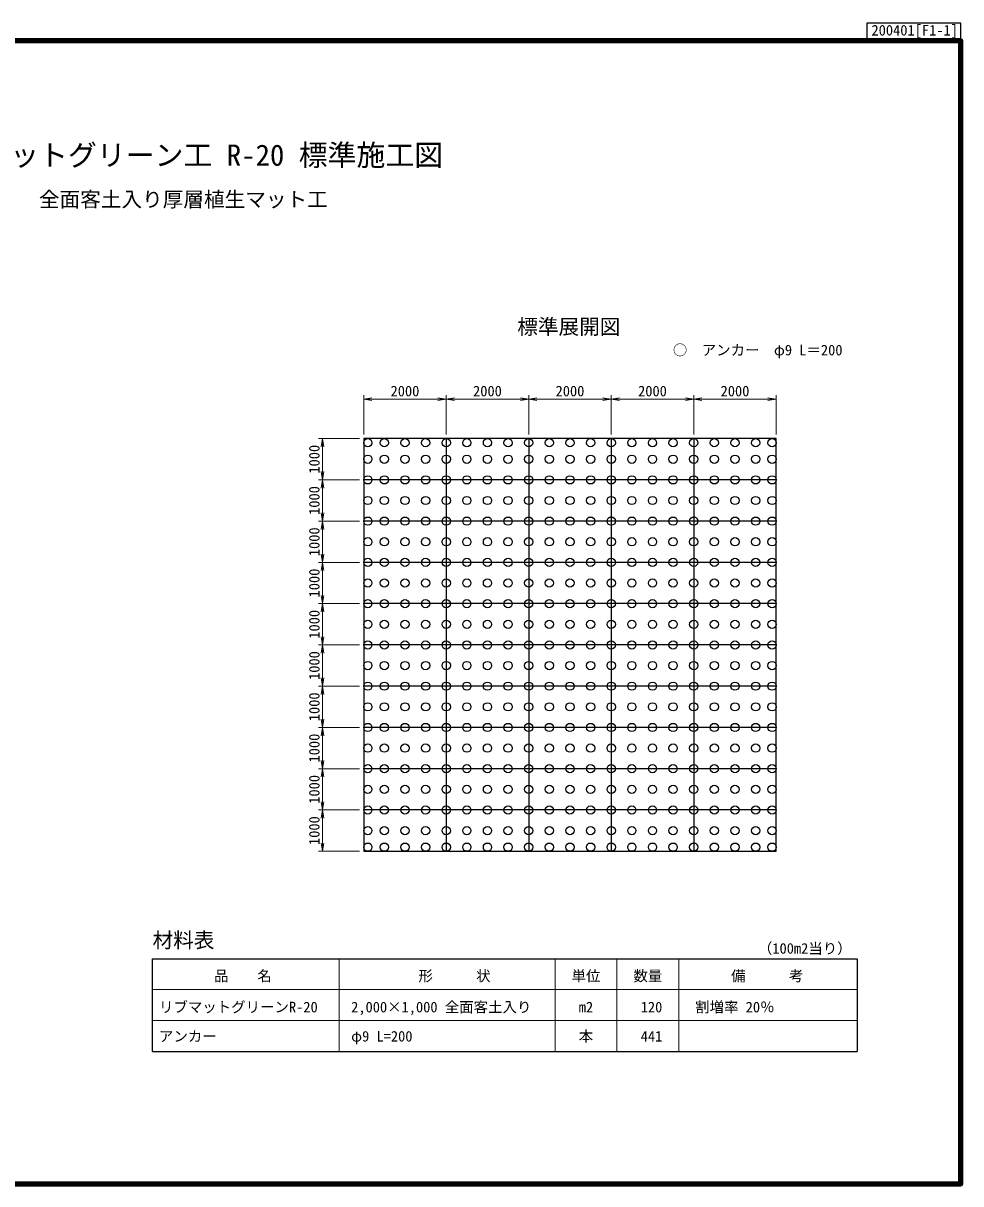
# Model space of a CAD drawing. Units: millimetres, scale not verified. Extents: x 690 to 40690, y 684 to 28809.
# Drawn here: x 17964 to 40690, y 684 to 28809 of the extents above; entities that cross this region are included whole.
import ezdxf
from ezdxf.enums import TextEntityAlignment as Align

# ---------------------------------------------------------------- set-up
doc = ezdxf.new("R2010")
doc.units = ezdxf.units.MM
doc.header["$LTSCALE"] = 100
for name, color, linetype, lineweight in [('C-DOC', 3, 'Continuous', 25), ('C-MTR-FRAM', 5, 'Continuous', 25), ('C-MTR-LINE', 5, 'Continuous', 13), ('C-STR', 7, 'Continuous', 25), ('C-STR-DIM', 1, 'Continuous', 13), ('C-TTL', 2, 'Continuous', 140)]:
    doc.layers.add(name, color=color, linetype=linetype, lineweight=lineweight)
for name, color, linetype in [('C-MTR', 5, 'Continuous'), ('C-MTR-TXT', 5, 'Continuous'), ('C-STR-TXT', 7, 'Continuous'), ('C-TTL-TXT', 7, 'Continuous')]:
    doc.layers.add(name, color=color, linetype=linetype)
doc.styles.add('ＭＳ ゴシック', font='')
doc.styles.get('ＭＳ ゴシック').set_extended_font_data('MS Gothic')

msp = doc.modelspace()

# ---------------------------------------------------------------- linework, layer by layer
at = {"layer": 'C-DOC'}
for p, q in [((40690.4, 28809.1), (38415.4, 28809.1)), ((38415.4, 28809.1), (38415.4, 28434.1)), ((40690.4, 28434.1), (40690.4, 28809.1)), ((38415.4, 28434.1), (40690.4, 28434.1))]:
    msp.add_line(p, q, dxfattribs=at)
at = {"layer": 'C-MTR-FRAM'}
for p, q in [((21099.1, 3889), (21099.1, 6139)), ((21099.1, 6139), (38174.7, 6139)), ((38174.7, 6139), (38174.7, 3889)), ((21099.1, 3889), (38174.7, 3889))]:
    msp.add_line(p, q, dxfattribs=at)
at = {"layer": 'C-MTR-LINE'}
for p, q in [((25624, 6139), (25624, 3889)), ((30855.1, 6139), (30855.1, 3889)), ((32355.1, 6139), (32355.1, 3889)), ((33855.1, 6139), (33855.1, 3889)), ((21099.1, 5389), (38174.7, 5389)), ((21099.1, 4639), (38174.7, 4639)), ((21099.1, 4639), (38174.7, 4639))]:
    msp.add_line(p, q, dxfattribs=at)
at = {"layer": 'C-STR'}
for p, q in [((26217.1, 18742.6), (26217.1, 8742.6)), ((36217.1, 18742.6), (26217.1, 18742.6)), ((28217.1, 18742.6), (28217.1, 8742.6)), ((30217.1, 18742.6), (30217.1, 8742.6)), ((32217.1, 18742.6), (32217.1, 8742.6)), ((34217.1, 18742.6), (34217.1, 8742.6)), ((36217.1, 8742.6), (36217.1, 18742.6)), ((36217.1, 17742.6), (26217.1, 17742.6)), ((36217.1, 16742.6), (26217.1, 16742.6)), ((36217.1, 15742.6), (26217.1, 15742.6)), ((36217.1, 14742.6), (26217.1, 14742.6)), ((36217.1, 13742.6), (26217.1, 13742.6)), ((36217.1, 12742.6), (26217.1, 12742.6)), ((36217.1, 11742.6), (26217.1, 11742.6)), ((36217.1, 10742.6), (26217.1, 10742.6)), ((36217.1, 9742.6), (26217.1, 9742.6)), ((26217.1, 8742.6), (36217.1, 8742.6))]:
    msp.add_line(p, q, dxfattribs=at)
for centre in [(26317.1, 18642.6), (26717.1, 18642.6), (27217.1, 18642.6), (27717.1, 18642.6), (28217.1, 18642.6), (28717.1, 18642.6), (29217.1, 18642.6), (29717.1, 18642.6), (30217.1, 18642.6), (30717.1, 18642.6), (31217.1, 18642.6), (31717.1, 18642.6), (32217.1, 18642.6), (32717.1, 18642.6), (33217.1, 18642.6), (33717.1, 18642.6), (34217.1, 18642.6), (34717.1, 18642.6), (35217.1, 18642.6), (35717.1, 18642.6), (36117.1, 18642.6), (26317.1, 18242.6), (26717.1, 18242.6), (27217.1, 18242.6), (27717.1, 18242.6), (28217.1, 18242.6), (28717.1, 18242.6), (29217.1, 18242.6), (29717.1, 18242.6), (30217.1, 18242.6), (30717.1, 18242.6), (31217.1, 18242.6), (31717.1, 18242.6), (32217.1, 18242.6), (32717.1, 18242.6), (33217.1, 18242.6), (33717.1, 18242.6), (34217.1, 18242.6), (34717.1, 18242.6), (35217.1, 18242.6), (35717.1, 18242.6), (36117.1, 18242.6), (26317.1, 17742.6), (26717.1, 17742.6), (27217.1, 17742.6), (27717.1, 17742.6), (28217.1, 17742.6), (28717.1, 17742.6), (29217.1, 17742.6), (29717.1, 17742.6), (30217.1, 17742.6), (30717.1, 17742.6), (31217.1, 17742.6), (31717.1, 17742.6), (32217.1, 17742.6), (32717.1, 17742.6), (33217.1, 17742.6), (33717.1, 17742.6), (34217.1, 17742.6), (34717.1, 17742.6), (35217.1, 17742.6), (35717.1, 17742.6), (36117.1, 17742.6), (26317.1, 17242.6), (26717.1, 17242.6), (27217.1, 17242.6), (27717.1, 17242.6), (28217.1, 17242.6), (28717.1, 17242.6), (29217.1, 17242.6), (29717.1, 17242.6), (30217.1, 17242.6), (30717.1, 17242.6), (31217.1, 17242.6), (31717.1, 17242.6), (32217.1, 17242.6), (32717.1, 17242.6), (33217.1, 17242.6), (33717.1, 17242.6), (34217.1, 17242.6), (34717.1, 17242.6), (35217.1, 17242.6), (35717.1, 17242.6), (36117.1, 17242.6), (26317.1, 16742.6), (26717.1, 16742.6), (27217.1, 16742.6), (27717.1, 16742.6), (28217.1, 16742.6), (28717.1, 16742.6), (29217.1, 16742.6), (29717.1, 16742.6), (30217.1, 16742.6), (30717.1, 16742.6), (31217.1, 16742.6), (31717.1, 16742.6), (32217.1, 16742.6), (32717.1, 16742.6), (33217.1, 16742.6), (33717.1, 16742.6), (34217.1, 16742.6), (34717.1, 16742.6), (35217.1, 16742.6), (35717.1, 16742.6), (36117.1, 16742.6), (26317.1, 16242.6), (26717.1, 16242.6), (27217.1, 16242.6), (27717.1, 16242.6), (28217.1, 16242.6), (28717.1, 16242.6), (29217.1, 16242.6), (29717.1, 16242.6), (30217.1, 16242.6), (30717.1, 16242.6), (31217.1, 16242.6), (31717.1, 16242.6), (32217.1, 16242.6), (32717.1, 16242.6), (33217.1, 16242.6), (33717.1, 16242.6), (34217.1, 16242.6), (34717.1, 16242.6), (35217.1, 16242.6), (35717.1, 16242.6), (36117.1, 16242.6), (26317.1, 15742.6), (26717.1, 15742.6), (27217.1, 15742.6), (27717.1, 15742.6), (28217.1, 15742.6), (28717.1, 15742.6), (29217.1, 15742.6), (29717.1, 15742.6), (30217.1, 15742.6), (30717.1, 15742.6), (31217.1, 15742.6), (31717.1, 15742.6), (32217.1, 15742.6), (32717.1, 15742.6), (33217.1, 15742.6), (33717.1, 15742.6), (34217.1, 15742.6), (34717.1, 15742.6), (35217.1, 15742.6), (35717.1, 15742.6), (36117.1, 15742.6), (26317.1, 15242.6), (26717.1, 15242.6), (27217.1, 15242.6), (27717.1, 15242.6), (28217.1, 15242.6), (28717.1, 15242.6), (29217.1, 15242.6), (29717.1, 15242.6), (30217.1, 15242.6), (30717.1, 15242.6), (31217.1, 15242.6), (31717.1, 15242.6), (32217.1, 15242.6), (32717.1, 15242.6), (33217.1, 15242.6), (33717.1, 15242.6), (34217.1, 15242.6), (34717.1, 15242.6), (35217.1, 15242.6), (35717.1, 15242.6), (36117.1, 15242.6), (26317.1, 14742.6), (26717.1, 14742.6), (27217.1, 14742.6), (27717.1, 14742.6), (28217.1, 14742.6), (28717.1, 14742.6), (29217.1, 14742.6), (29717.1, 14742.6), (30217.1, 14742.6), (30717.1, 14742.6), (31217.1, 14742.6), (31717.1, 14742.6), (32217.1, 14742.6), (32717.1, 14742.6), (33217.1, 14742.6), (33717.1, 14742.6), (34217.1, 14742.6), (34717.1, 14742.6), (35217.1, 14742.6), (35717.1, 14742.6), (36117.1, 14742.6), (26317.1, 14242.6), (26717.1, 14242.6), (27217.1, 14242.6), (27717.1, 14242.6), (28217.1, 14242.6), (28717.1, 14242.6), (29217.1, 14242.6), (29717.1, 14242.6), (30217.1, 14242.6), (30717.1, 14242.6), (31217.1, 14242.6), (31717.1, 14242.6), (32217.1, 14242.6), (32717.1, 14242.6), (33217.1, 14242.6), (33717.1, 14242.6), (34217.1, 14242.6), (34717.1, 14242.6), (35217.1, 14242.6), (35717.1, 14242.6), (36117.1, 14242.6), (26317.1, 13742.6), (26717.1, 13742.6), (27217.1, 13742.6), (27717.1, 13742.6), (28217.1, 13742.6), (28717.1, 13742.6), (29217.1, 13742.6), (29717.1, 13742.6), (30217.1, 13742.6), (30717.1, 13742.6), (31217.1, 13742.6), (31717.1, 13742.6), (32217.1, 13742.6), (32717.1, 13742.6), (33217.1, 13742.6), (33717.1, 13742.6), (34217.1, 13742.6), (34717.1, 13742.6), (35217.1, 13742.6), (35717.1, 13742.6), (36117.1, 13742.6), (26317.1, 13242.6), (26717.1, 13242.6), (27217.1, 13242.6), (27717.1, 13242.6), (28217.1, 13242.6), (28717.1, 13242.6), (29217.1, 13242.6), (29717.1, 13242.6), (30217.1, 13242.6), (30717.1, 13242.6), (31217.1, 13242.6), (31717.1, 13242.6), (32217.1, 13242.6), (32717.1, 13242.6), (33217.1, 13242.6), (33717.1, 13242.6), (34217.1, 13242.6), (34717.1, 13242.6), (35217.1, 13242.6), (35717.1, 13242.6), (36117.1, 13242.6), (26317.1, 12742.6), (26717.1, 12742.6), (27217.1, 12742.6), (27717.1, 12742.6), (28217.1, 12742.6), (28717.1, 12742.6), (29217.1, 12742.6), (29717.1, 12742.6), (30217.1, 12742.6), (30717.1, 12742.6), (31217.1, 12742.6), (31717.1, 12742.6), (32217.1, 12742.6), (32717.1, 12742.6), (33217.1, 12742.6), (33717.1, 12742.6), (34217.1, 12742.6), (34717.1, 12742.6), (35217.1, 12742.6), (35717.1, 12742.6), (36117.1, 12742.6), (26317.1, 12242.6), (26717.1, 12242.6), (27217.1, 12242.6), (27717.1, 12242.6), (28217.1, 12242.6), (28717.1, 12242.6), (29217.1, 12242.6), (29717.1, 12242.6), (30217.1, 12242.6), (30717.1, 12242.6), (31217.1, 12242.6), (31717.1, 12242.6), (32217.1, 12242.6), (32717.1, 12242.6), (33217.1, 12242.6), (33717.1, 12242.6), (34217.1, 12242.6), (34717.1, 12242.6), (35217.1, 12242.6), (35717.1, 12242.6), (36117.1, 12242.6), (26317.1, 11742.6), (26717.1, 11742.6), (27217.1, 11742.6), (27717.1, 11742.6), (28217.1, 11742.6), (28717.1, 11742.6), (29217.1, 11742.6), (29717.1, 11742.6), (30217.1, 11742.6), (30717.1, 11742.6), (31217.1, 11742.6), (31717.1, 11742.6), (32217.1, 11742.6), (32717.1, 11742.6), (33217.1, 11742.6), (33717.1, 11742.6), (34217.1, 11742.6), (34717.1, 11742.6), (35217.1, 11742.6), (35717.1, 11742.6), (36117.1, 11742.6), (26317.1, 11242.6), (26717.1, 11242.6), (27217.1, 11242.6), (27717.1, 11242.6), (28217.1, 11242.6), (28717.1, 11242.6), (29217.1, 11242.6), (29717.1, 11242.6), (30217.1, 11242.6), (30717.1, 11242.6), (31217.1, 11242.6), (31717.1, 11242.6), (32217.1, 11242.6), (32717.1, 11242.6), (33217.1, 11242.6), (33717.1, 11242.6), (34217.1, 11242.6), (34717.1, 11242.6), (35217.1, 11242.6), (35717.1, 11242.6), (36117.1, 11242.6), (26317.1, 10742.6), (26717.1, 10742.6), (27217.1, 10742.6), (27717.1, 10742.6), (28217.1, 10742.6), (28717.1, 10742.6), (29217.1, 10742.6), (29717.1, 10742.6), (30217.1, 10742.6), (30717.1, 10742.6), (31217.1, 10742.6), (31717.1, 10742.6), (32217.1, 10742.6), (32717.1, 10742.6), (33217.1, 10742.6), (33717.1, 10742.6), (34217.1, 10742.6), (34717.1, 10742.6), (35217.1, 10742.6), (35717.1, 10742.6), (36117.1, 10742.6), (26317.1, 10242.6), (26717.1, 10242.6), (27217.1, 10242.6), (27717.1, 10242.6), (28217.1, 10242.6), (28717.1, 10242.6), (29217.1, 10242.6), (29717.1, 10242.6), (30217.1, 10242.6), (30717.1, 10242.6), (31217.1, 10242.6), (31717.1, 10242.6), (32217.1, 10242.6), (32717.1, 10242.6), (33217.1, 10242.6), (33717.1, 10242.6), (34217.1, 10242.6), (34717.1, 10242.6), (35217.1, 10242.6), (35717.1, 10242.6), (36117.1, 10242.6), (26317.1, 9742.6), (26717.1, 9742.6), (27217.1, 9742.6), (27717.1, 9742.6), (28217.1, 9742.6), (28717.1, 9742.6), (29217.1, 9742.6), (29717.1, 9742.6), (30217.1, 9742.6), (30717.1, 9742.6), (31217.1, 9742.6), (31717.1, 9742.6), (32217.1, 9742.6), (32717.1, 9742.6), (33217.1, 9742.6), (33717.1, 9742.6), (34217.1, 9742.6), (34717.1, 9742.6), (35217.1, 9742.6), (35717.1, 9742.6), (36117.1, 9742.6), (26317.1, 9242.6), (26717.1, 9242.6), (27217.1, 9242.6), (27717.1, 9242.6), (28217.1, 9242.6), (28717.1, 9242.6), (29217.1, 9242.6), (29717.1, 9242.6), (30217.1, 9242.6), (30717.1, 9242.6), (31217.1, 9242.6), (31717.1, 9242.6), (32217.1, 9242.6), (32717.1, 9242.6), (33217.1, 9242.6), (33717.1, 9242.6), (34217.1, 9242.6), (34717.1, 9242.6), (35217.1, 9242.6), (35717.1, 9242.6), (36117.1, 9242.6), (26317.1, 8842.6), (26717.1, 8842.6), (27217.1, 8842.6), (27717.1, 8842.6), (28217.1, 8842.6), (28717.1, 8842.6), (29217.1, 8842.6), (29717.1, 8842.6), (30217.1, 8842.6), (30717.1, 8842.6), (31217.1, 8842.6), (31717.1, 8842.6), (32217.1, 8842.6), (32717.1, 8842.6), (33217.1, 8842.6), (33717.1, 8842.6), (34217.1, 8842.6), (34717.1, 8842.6), (35217.1, 8842.6), (35717.1, 8842.6), (36117.1, 8842.6)]:
    msp.add_circle(centre, 100, dxfattribs=at)
at = {"layer": 'C-STR-DIM'}
for p, q in [((26217.1, 18842.6), (26217.1, 19795.3)), ((26217.1, 19695.3), (28217.1, 19695.3)), ((28217.1, 18842.6), (28217.1, 19795.3)), ((28217.1, 18842.6), (28217.1, 19795.3)), ((28217.1, 19695.3), (30217.1, 19695.3)), ((30217.1, 18842.6), (30217.1, 19795.3)), ((30217.1, 18842.6), (30217.1, 19795.3)), ((30217.1, 19695.3), (32217.1, 19695.3)), ((32217.1, 18842.6), (32217.1, 19795.3)), ((32217.1, 18842.6), (32217.1, 19795.3)), ((32217.1, 19695.3), (34217.1, 19695.3)), ((34217.1, 18842.6), (34217.1, 19795.3)), ((34217.1, 18842.6), (34217.1, 19795.3)), ((34217.1, 19695.3), (36217.1, 19695.3)), ((36217.1, 18842.6), (36217.1, 19795.3)), ((26117.1, 18742.6), (25118.4, 18742.6)), ((25218.4, 18742.6), (25218.4, 17742.6)), ((26117.1, 17742.6), (25118.4, 17742.6)), ((26117.1, 17742.6), (25118.4, 17742.6)), ((25218.4, 17742.6), (25218.4, 16742.6)), ((26117.1, 16742.6), (25118.4, 16742.6)), ((26117.1, 16742.6), (25118.4, 16742.6)), ((25218.4, 16742.6), (25218.4, 15742.6)), ((26117.1, 15742.6), (25118.4, 15742.6)), ((26117.1, 15742.6), (25118.4, 15742.6)), ((25218.4, 15742.6), (25218.4, 14742.6)), ((26117.1, 14742.6), (25118.4, 14742.6)), ((26117.1, 14742.6), (25118.4, 14742.6)), ((25218.4, 14742.6), (25218.4, 13742.6)), ((26117.1, 13742.6), (25118.4, 13742.6)), ((26117.1, 13742.6), (25118.4, 13742.6)), ((25218.4, 13742.6), (25218.4, 12742.6)), ((26117.1, 12742.6), (25118.4, 12742.6)), ((26117.1, 12742.6), (25118.4, 12742.6)), ((25218.4, 12742.6), (25218.4, 11742.6)), ((26117.1, 11742.6), (25118.4, 11742.6)), ((26117.1, 11742.6), (25118.4, 11742.6)), ((25218.4, 11742.6), (25218.4, 10742.6)), ((26117.1, 10742.6), (25118.4, 10742.6)), ((26117.1, 10742.6), (25118.4, 10742.6)), ((25218.4, 10742.6), (25218.4, 9742.6)), ((26117.1, 9742.6), (25118.4, 9742.6)), ((26117.1, 9742.6), (25118.4, 9742.6)), ((25218.4, 9742.6), (25218.4, 8742.6)), ((26117.1, 8742.6), (25118.4, 8742.6))]:
    msp.add_line(p, q, dxfattribs=at)
for points in [[(26417.1, 19728.7), (26217.1, 19695.3), (26417.1, 19662)], [(28017.1, 19662), (28217.1, 19695.3), (28017.1, 19728.7)], [(28417.1, 19728.7), (28217.1, 19695.3), (28417.1, 19662)], [(30017.1, 19662), (30217.1, 19695.3), (30017.1, 19728.7)], [(30417.1, 19728.7), (30217.1, 19695.3), (30417.1, 19662)], [(32017.1, 19662), (32217.1, 19695.3), (32017.1, 19728.7)], [(32417.1, 19728.7), (32217.1, 19695.3), (32417.1, 19662)], [(34017.1, 19662), (34217.1, 19695.3), (34017.1, 19728.7)], [(34417.1, 19728.7), (34217.1, 19695.3), (34417.1, 19662)], [(36017.1, 19662), (36217.1, 19695.3), (36017.1, 19728.7)], [(25251.7, 18542.6), (25218.4, 18742.6), (25185, 18542.6)], [(25185, 17942.6), (25218.4, 17742.6), (25251.7, 17942.6)], [(25251.7, 17542.6), (25218.4, 17742.6), (25185, 17542.6)], [(25185, 16942.6), (25218.4, 16742.6), (25251.7, 16942.6)], [(25251.7, 16542.6), (25218.4, 16742.6), (25185, 16542.6)], [(25185, 15942.6), (25218.4, 15742.6), (25251.7, 15942.6)], [(25251.7, 15542.6), (25218.4, 15742.6), (25185, 15542.6)], [(25185, 14942.6), (25218.4, 14742.6), (25251.7, 14942.6)], [(25251.7, 14542.6), (25218.4, 14742.6), (25185, 14542.6)], [(25185, 13942.6), (25218.4, 13742.6), (25251.7, 13942.6)], [(25251.7, 13542.6), (25218.4, 13742.6), (25185, 13542.6)], [(25185, 12942.6), (25218.4, 12742.6), (25251.7, 12942.6)], [(25251.7, 12542.6), (25218.4, 12742.6), (25185, 12542.6)], [(25185, 11942.6), (25218.4, 11742.6), (25251.7, 11942.6)], [(25251.7, 11542.6), (25218.4, 11742.6), (25185, 11542.6)], [(25185, 10942.6), (25218.4, 10742.6), (25251.7, 10942.6)], [(25251.7, 10542.6), (25218.4, 10742.6), (25185, 10542.6)], [(25185, 9942.6), (25218.4, 9742.6), (25251.7, 9942.6)], [(25251.7, 9542.6), (25218.4, 9742.6), (25185, 9542.6)], [(25185, 8942.6), (25218.4, 8742.6), (25251.7, 8942.6)]]:
    msp.add_lwpolyline(points, dxfattribs=at)
at = {"layer": 'C-TTL'}
msp.add_lwpolyline([(690.4, 684.1), (40690.4, 684.1), (40690.4, 28384.1), (690.4, 28384.1)], close=True, dxfattribs=at)

# ---------------------------------------------------------------- texts
at = {"layer": 'C-DOC', "style": 'ＭＳ ゴシック'}
msp.add_text('200401[F1-1]', height=256.6, dxfattribs=at).set_placement((38525.5, 28434.1), align=Align.BOTTOM_LEFT)
at = {"layer": 'C-MTR', "style": 'ＭＳ ゴシック'}
msp.add_text('材料表', height=366.6, dxfattribs=at).set_placement((21099.1, 6589), align=Align.MIDDLE_LEFT)
at = {"layer": 'C-MTR-TXT', "style": 'ＭＳ ゴシック'}
for s, p in [('（100m2当り）', (36908.5, 6389)), ('\u3000品\u3000\u3000名\u3000', (23287.7, 5721.6)), ('形\u3000\u3000\u3000状', (28417.5, 5721.6)), ('単位', (31605.1, 5721.6)), ('数量', (33105.1, 5721.6)), ('\u3000備\u3000\u3000\u3000考\u3000', (35998.8, 5721.6)), ('m2', (31605.1, 4967.1)), ('割増率 20％', (35213.9, 4967.1)), ('本', (31605.1, 4258.9))]:
    msp.add_text(s, height=256.6, dxfattribs=at).set_placement(p, align=Align.MIDDLE_CENTER)
for s, p in [('リブマットグリーンR-20', (21254.8, 4967.1)), ('2,000×1,000 全面客土入り', (25912.8, 4967.1)), ('アンカー', (21254.8, 4258.9)), ('φ9 L=200', (25912.8, 4258.9))]:
    msp.add_text(s, height=256.6, dxfattribs=at).set_placement(p, align=Align.MIDDLE_LEFT)
for s, p in [('120', (33455.4, 4967.1)), ('441', (33455.4, 4258.9))]:
    msp.add_text(s, height=256.6, dxfattribs=at).set_placement(p, align=Align.MIDDLE_RIGHT)
at = {"layer": 'C-STR-DIM', "color": 7, "style": 'ＭＳ ゴシック'}
for p in [(27217.1, 19895.3), (29217.1, 19895.3), (31217.1, 19895.3), (33217.1, 19895.3), (35217.1, 19895.3)]:
    msp.add_text('2000', height=256.6, dxfattribs=at).set_placement(p, align=Align.MIDDLE_CENTER)
for p in [(25018.4, 18242.6), (25018.4, 17242.6), (25018.4, 16242.6), (25018.4, 15242.6), (25018.4, 14242.6), (25018.4, 13242.6), (25018.4, 12242.6), (25018.4, 11242.6), (25018.4, 10242.6), (25018.4, 9242.6)]:
    msp.add_text('1000', height=256.6, rotation=90, dxfattribs=at).set_placement(p, align=Align.MIDDLE_CENTER)
at = {"layer": 'C-STR-TXT', "style": 'ＭＳ ゴシック'}
msp.add_text('○\u3000アンカー\u3000φ9 L＝200', height=256.6, dxfattribs=at).set_placement((33710.8, 20682.9), align=Align.BOTTOM_LEFT)
at = {"layer": 'C-TTL-TXT', "color": 3, "style": 'ＭＳ ゴシック'}
for s, height, p in [('リブマットグリーン工 R-20 標準施工図', 513.2, (21845.4, 25869.4)), ('全面客土入り厚層植生マット工', 366.6, (21845.4, 24724.8))]:
    msp.add_text(s, height=height, dxfattribs=at).set_placement(p, align=Align.TOP_CENTER)
at = {"layer": 'C-TTL-TXT', "style": 'ＭＳ ゴシック'}
msp.add_text('標準展開図', height=366.6, dxfattribs=at).set_placement((29939.5, 21161.2), align=Align.BOTTOM_LEFT)

doc.saveas('drawing.dxf')
